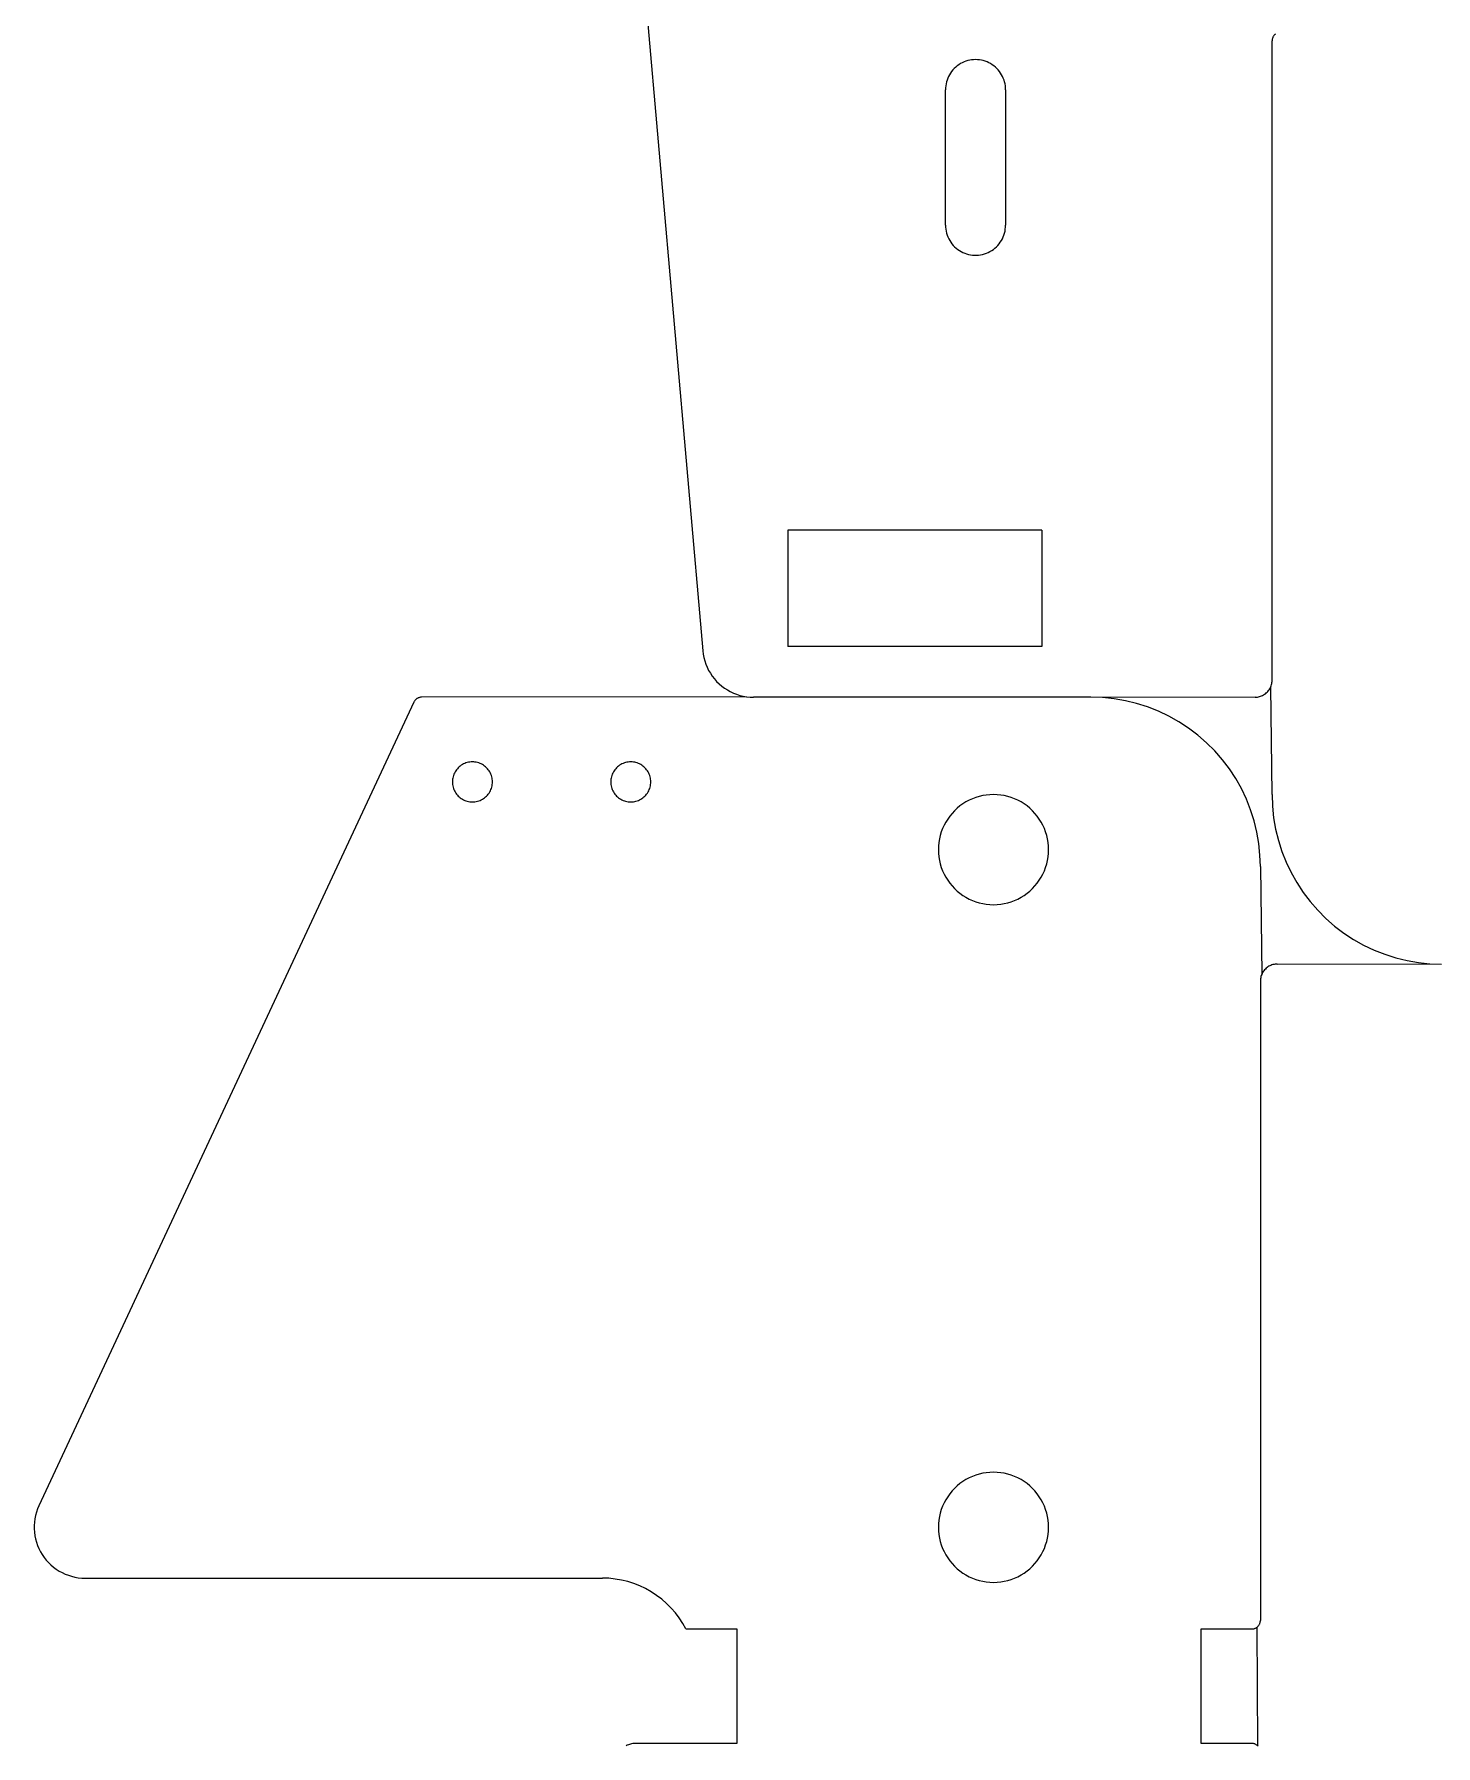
# Model space of a CAD drawing. Extents: x -22.3 to 21.7, y -13.4 to 13.4.
# Drawn here: x 11.334 to 14.59, y 5.08 to 9.058 of the extents above; entities that cross this region are included whole.
import ezdxf

# ---------------------------------------------------------------- set-up
doc = ezdxf.new("R2010")
doc.units = 0
doc.header["$MEASUREMENT"] = 0
doc.layers.get('0').update_dxf_attribs({"linetype": 'CONTINUOUS'})

msp = doc.modelspace()

# ---------------------------------------------------------------- linework, layer by layer
for p, q in [((12.7175, 9.5649), (12.8873, 7.625)), ((14.21, 9.0453), (14.2099, 9.044)), ((14.2099, 9.044), (14.2099, 9.0427)), ((14.2099, 7.5566), (14.2099, 9.0427)), ((14.2102, 9.0465), (14.21, 9.0453)), ((14.2105, 9.0478), (14.2102, 9.0465)), ((14.2114, 9.0502), (14.2105, 9.0478)), ((14.2109, 9.049), (14.2105, 9.0478)), ((14.2114, 9.0502), (14.2109, 9.049)), ((14.2119, 9.0514), (14.2114, 9.0502)), ((14.2125, 9.0525), (14.2119, 9.0514)), ((14.2132, 9.0536), (14.2125, 9.0525)), ((14.2139, 9.0547), (14.2132, 9.0536)), ((14.2147, 9.0557), (14.2139, 9.0547)), ((14.2156, 9.0566), (14.2147, 9.0557)), ((14.2166, 9.0575), (14.2156, 9.0566)), ((14.2176, 9.0583), (14.2166, 9.0575)), ((13.4859, 8.9895), (13.4821, 8.9871)), ((13.49, 8.9916), (13.4859, 8.9895)), ((13.4941, 8.9935), (13.49, 8.9916)), ((13.4984, 8.9951), (13.4941, 8.9935)), ((13.5028, 8.9965), (13.4984, 8.9951)), ((13.5073, 8.9975), (13.5028, 8.9965)), ((13.5118, 8.9982), (13.5073, 8.9975)), ((13.5163, 8.9987), (13.5118, 8.9982)), ((13.5209, 8.9988), (13.5163, 8.9987)), ((13.5255, 8.9987), (13.5209, 8.9988)), ((13.53, 8.9982), (13.5255, 8.9987)), ((13.5345, 8.9975), (13.53, 8.9982)), ((13.539, 8.9965), (13.5345, 8.9975)), ((13.5433, 8.9951), (13.539, 8.9965)), ((13.5476, 8.9935), (13.5433, 8.9951)), ((13.5518, 8.9916), (13.5476, 8.9935)), ((13.5558, 8.9895), (13.5518, 8.9916)), ((13.5597, 8.9871), (13.5558, 8.9895)), ((13.4547, 8.9514), (13.4534, 8.947)), ((13.4563, 8.9557), (13.4547, 8.9514)), ((13.4582, 8.9599), (13.4563, 8.9557)), ((13.4604, 8.9639), (13.4582, 8.9599)), ((13.4628, 8.9678), (13.4604, 8.9639)), ((13.4654, 8.9715), (13.4628, 8.9678)), ((13.4683, 8.975), (13.4654, 8.9715)), ((13.4715, 8.9784), (13.4683, 8.975)), ((13.4748, 8.9815), (13.4715, 8.9784)), ((13.4783, 8.9844), (13.4748, 8.9815)), ((13.4821, 8.9871), (13.4783, 8.9844)), ((13.5634, 8.9844), (13.5597, 8.9871)), ((13.567, 8.9815), (13.5634, 8.9844)), ((13.5703, 8.9784), (13.567, 8.9815)), ((13.5734, 8.975), (13.5703, 8.9784)), ((13.5763, 8.9715), (13.5734, 8.975)), ((13.579, 8.9678), (13.5763, 8.9715)), ((13.5814, 8.9639), (13.579, 8.9678)), ((13.5836, 8.9599), (13.5814, 8.9639)), ((13.5854, 8.9557), (13.5836, 8.9599)), ((13.5871, 8.9514), (13.5854, 8.9557)), ((13.5884, 8.947), (13.5871, 8.9514)), ((13.4512, 8.9335), (13.451, 8.929)), ((13.451, 8.614), (13.451, 8.929)), ((13.4516, 8.9381), (13.4512, 8.9335)), ((13.4523, 8.9426), (13.4516, 8.9381)), ((13.4534, 8.947), (13.4523, 8.9426)), ((13.5894, 8.9426), (13.5884, 8.947)), ((13.5902, 8.9381), (13.5894, 8.9426)), ((13.5906, 8.9335), (13.5902, 8.9381)), ((13.5908, 8.929), (13.5906, 8.9335)), ((13.5908, 8.929), (13.5908, 8.614)), ((13.451, 8.614), (13.4512, 8.6093)), ((13.4512, 8.6093), (13.4516, 8.6047)), ((13.4516, 8.6047), (13.4524, 8.6001)), ((13.4524, 8.6001), (13.4535, 8.5955)), ((13.4535, 8.5955), (13.4549, 8.5911)), ((13.5869, 8.5911), (13.5883, 8.5955)), ((13.5883, 8.5955), (13.5894, 8.6001)), ((13.5894, 8.6001), (13.5901, 8.6047)), ((13.5901, 8.6047), (13.5906, 8.6093)), ((13.5906, 8.6093), (13.5908, 8.614)), ((13.4549, 8.5911), (13.4565, 8.5867)), ((13.4565, 8.5867), (13.4585, 8.5825)), ((13.4585, 8.5825), (13.4608, 8.5784)), ((13.4608, 8.5784), (13.4633, 8.5744)), ((13.4633, 8.5744), (13.466, 8.5707)), ((13.466, 8.5707), (13.4691, 8.5671)), ((13.4691, 8.5671), (13.4723, 8.5638)), ((13.4723, 8.5638), (13.4758, 8.5606)), ((13.4758, 8.5606), (13.4794, 8.5577)), ((13.4794, 8.5577), (13.4833, 8.5551)), ((13.4833, 8.5551), (13.4873, 8.5527)), ((13.4873, 8.5527), (13.4915, 8.5506)), ((13.5503, 8.5506), (13.5545, 8.5527)), ((13.5545, 8.5527), (13.5585, 8.5551)), ((13.5585, 8.5551), (13.5623, 8.5577)), ((13.5623, 8.5577), (13.566, 8.5606)), ((13.566, 8.5606), (13.5695, 8.5638)), ((13.5695, 8.5638), (13.5727, 8.5671)), ((13.5727, 8.5671), (13.5757, 8.5707)), ((13.5757, 8.5707), (13.5785, 8.5744)), ((13.5785, 8.5744), (13.581, 8.5784)), ((13.581, 8.5784), (13.5833, 8.5825)), ((13.5833, 8.5825), (13.5852, 8.5867)), ((13.5852, 8.5867), (13.5869, 8.5911)), ((13.4915, 8.5506), (13.4958, 8.5488)), ((13.4958, 8.5488), (13.5002, 8.5473)), ((13.5002, 8.5473), (13.5047, 8.546)), ((13.5047, 8.546), (13.5093, 8.5451)), ((13.5093, 8.5451), (13.5139, 8.5445)), ((13.5139, 8.5445), (13.5186, 8.5442)), ((13.5186, 8.5442), (13.5232, 8.5442)), ((13.5232, 8.5442), (13.5279, 8.5445)), ((13.5279, 8.5445), (13.5325, 8.5451)), ((13.5325, 8.5451), (13.5371, 8.546)), ((13.5371, 8.546), (13.5416, 8.5473)), ((13.5416, 8.5473), (13.546, 8.5488)), ((13.546, 8.5488), (13.5503, 8.5506)), ((13.6751, 7.9053), (13.0845, 7.9053)), ((13.0845, 7.9053), (13.0845, 7.6353)), ((13.6751, 7.9053), (13.6751, 7.6353)), ((12.8873, 7.625), (12.8882, 7.6171)), ((12.8882, 7.6171), (12.8897, 7.6093)), ((12.8897, 7.6093), (12.8917, 7.6016)), ((12.8917, 7.6016), (12.8943, 7.5941)), ((13.6751, 7.6353), (13.0845, 7.6353)), ((12.8943, 7.5941), (12.8973, 7.5867)), ((12.8973, 7.5867), (12.9008, 7.5796)), ((12.9008, 7.5796), (12.9048, 7.5727)), ((12.9048, 7.5727), (12.9093, 7.5661)), ((12.9093, 7.5661), (12.9141, 7.5598)), ((12.9141, 7.5598), (12.9194, 7.5538)), ((12.989, 7.5183), (12.2338, 7.5172)), ((12.9194, 7.5538), (12.9251, 7.5483)), ((12.9251, 7.5483), (12.9312, 7.5431)), ((12.9312, 7.5431), (12.9376, 7.5383)), ((12.9376, 7.5383), (12.9443, 7.534)), ((12.9443, 7.534), (12.9512, 7.5301)), ((12.9512, 7.5301), (12.9584, 7.5268)), ((12.9584, 7.5268), (12.9658, 7.5239)), ((12.9658, 7.5239), (12.9734, 7.5215)), ((12.9734, 7.5215), (12.9812, 7.5196)), ((12.9812, 7.5196), (12.989, 7.5183)), ((12.989, 7.5183), (12.997, 7.5175)), ((14.1731, 7.5173), (14.1756, 7.5176)), ((14.1756, 7.5176), (14.1782, 7.518)), ((14.1782, 7.518), (14.1807, 7.5186)), ((14.1807, 7.5186), (14.1831, 7.5193)), ((14.1831, 7.5193), (14.1856, 7.5202)), ((14.1856, 7.5202), (14.1879, 7.5213)), ((14.1879, 7.5213), (14.1902, 7.5225)), ((14.1902, 7.5225), (14.1924, 7.5239)), ((14.1924, 7.5239), (14.1945, 7.5254)), ((14.1945, 7.5254), (14.1965, 7.527)), ((14.1965, 7.527), (14.1983, 7.5288)), ((14.1983, 7.5288), (14.2001, 7.5306)), ((14.2001, 7.5306), (14.2017, 7.5326)), ((14.2017, 7.5326), (14.2032, 7.5347)), ((14.2032, 7.5347), (14.2046, 7.5369)), ((14.2046, 7.5369), (14.2058, 7.5392)), ((14.2058, 7.5392), (14.2069, 7.5415)), ((14.2069, 7.5415), (14.2078, 7.5439)), ((14.2099, 7.2907), (14.2069, 7.5415)), ((14.2078, 7.5439), (14.2085, 7.5464)), ((14.2085, 7.5464), (14.2091, 7.5489)), ((14.2091, 7.5489), (14.2095, 7.5515)), ((14.2095, 7.5515), (14.2098, 7.554)), ((14.2098, 7.554), (14.2099, 7.5566)), ((12.216, 7.5059), (11.345, 5.638)), ((12.2166, 7.507), (12.216, 7.5059)), ((12.2173, 7.5082), (12.2166, 7.507)), ((12.218, 7.5092), (12.2173, 7.5082)), ((12.2188, 7.5103), (12.218, 7.5092)), ((12.2197, 7.5112), (12.2188, 7.5103)), ((12.2207, 7.5122), (12.2197, 7.5112)), ((12.2217, 7.513), (12.2207, 7.5122)), ((12.2227, 7.5138), (12.2217, 7.513)), ((12.2238, 7.5145), (12.2227, 7.5138)), ((12.225, 7.5151), (12.2238, 7.5145)), ((12.2262, 7.5157), (12.225, 7.5151)), ((12.2274, 7.5161), (12.2262, 7.5157)), ((12.2287, 7.5165), (12.2274, 7.5161)), ((12.2299, 7.5168), (12.2287, 7.5165)), ((12.2312, 7.5171), (12.2299, 7.5168)), ((12.2325, 7.5172), (12.2312, 7.5171)), ((12.2338, 7.5172), (12.2325, 7.5172)), ((12.997, 7.5175), (13.0049, 7.5172)), ((13.789, 7.5172), (13.0049, 7.5172)), ((13.8158, 7.5163), (13.789, 7.5172)), ((14.1705, 7.5172), (13.8158, 7.5163)), ((13.8426, 7.5136), (13.8158, 7.5163)), ((13.8691, 7.509), (13.8426, 7.5136)), ((13.8952, 7.5026), (13.8691, 7.509)), ((13.9208, 7.4945), (13.8952, 7.5026)), ((13.9458, 7.4846), (13.9208, 7.4945)), ((13.9701, 7.4731), (13.9458, 7.4846)), ((14.1705, 7.5172), (14.1731, 7.5173)), ((13.9935, 7.4599), (13.9701, 7.4731)), ((14.016, 7.4452), (13.9935, 7.4599)), ((14.0374, 7.4289), (14.016, 7.4452)), ((14.0577, 7.4113), (14.0374, 7.4289)), ((14.0767, 7.3922), (14.0577, 7.4113)), ((12.3261, 7.359), (12.3236, 7.3573)), ((12.3287, 7.3606), (12.3261, 7.359)), ((12.3314, 7.3621), (12.3287, 7.3606)), ((12.3342, 7.3633), (12.3314, 7.3621)), ((12.337, 7.3644), (12.3342, 7.3633)), ((12.3399, 7.3653), (12.337, 7.3644)), ((12.3429, 7.366), (12.3399, 7.3653)), ((12.3459, 7.3665), (12.3429, 7.366)), ((12.3489, 7.3668), (12.3459, 7.3665)), ((12.352, 7.3669), (12.3489, 7.3668)), ((12.355, 7.3668), (12.352, 7.3669)), ((12.358, 7.3665), (12.355, 7.3668)), ((12.361, 7.366), (12.358, 7.3665)), ((12.364, 7.3653), (12.361, 7.366)), ((12.3669, 7.3644), (12.364, 7.3653)), ((12.3698, 7.3633), (12.3669, 7.3644)), ((12.3725, 7.3621), (12.3698, 7.3633)), ((12.3752, 7.3606), (12.3725, 7.3621)), ((12.3778, 7.359), (12.3752, 7.3606)), ((12.3803, 7.3573), (12.3778, 7.359)), ((12.6941, 7.359), (12.6916, 7.3573)), ((12.6967, 7.3606), (12.6941, 7.359)), ((12.6994, 7.3621), (12.6967, 7.3606)), ((12.7022, 7.3633), (12.6994, 7.3621)), ((12.705, 7.3644), (12.7022, 7.3633)), ((12.7079, 7.3653), (12.705, 7.3644)), ((12.7109, 7.366), (12.7079, 7.3653)), ((12.7139, 7.3665), (12.7109, 7.366)), ((12.7169, 7.3668), (12.7139, 7.3665)), ((12.72, 7.3669), (12.7169, 7.3668)), ((12.723, 7.3668), (12.72, 7.3669)), ((12.726, 7.3665), (12.723, 7.3668)), ((12.729, 7.366), (12.726, 7.3665)), ((12.732, 7.3653), (12.729, 7.366)), ((12.7349, 7.3644), (12.732, 7.3653)), ((12.7378, 7.3633), (12.7349, 7.3644)), ((12.7405, 7.3621), (12.7378, 7.3633)), ((12.7432, 7.3606), (12.7405, 7.3621)), ((12.7458, 7.359), (12.7432, 7.3606)), ((12.7483, 7.3573), (12.7458, 7.359)), ((14.0944, 7.372), (14.0767, 7.3922)), ((14.1106, 7.3506), (14.0944, 7.372)), ((12.3056, 7.3234), (12.3055, 7.3204)), ((12.3055, 7.3204), (12.3056, 7.3173)), ((12.3059, 7.3264), (12.3056, 7.3234)), ((12.3063, 7.3294), (12.3059, 7.3264)), ((12.307, 7.3324), (12.3063, 7.3294)), ((12.3079, 7.3353), (12.307, 7.3324)), ((12.309, 7.3382), (12.3079, 7.3353)), ((12.3103, 7.3409), (12.309, 7.3382)), ((12.3117, 7.3436), (12.3103, 7.3409)), ((12.3133, 7.3462), (12.3117, 7.3436)), ((12.3151, 7.3487), (12.3133, 7.3462)), ((12.317, 7.351), (12.3151, 7.3487)), ((12.3191, 7.3533), (12.317, 7.351)), ((12.3213, 7.3553), (12.3191, 7.3533)), ((12.3236, 7.3573), (12.3213, 7.3553)), ((12.3826, 7.3553), (12.3803, 7.3573)), ((12.3848, 7.3533), (12.3826, 7.3553)), ((12.3869, 7.351), (12.3848, 7.3533)), ((12.3888, 7.3487), (12.3869, 7.351)), ((12.3906, 7.3462), (12.3888, 7.3487)), ((12.3922, 7.3436), (12.3906, 7.3462)), ((12.3937, 7.3409), (12.3922, 7.3436)), ((12.3949, 7.3382), (12.3937, 7.3409)), ((12.396, 7.3353), (12.3949, 7.3382)), ((12.3969, 7.3324), (12.396, 7.3353)), ((12.3976, 7.3294), (12.3969, 7.3324)), ((12.3981, 7.3264), (12.3976, 7.3294)), ((12.3984, 7.3234), (12.3981, 7.3264)), ((12.3985, 7.3204), (12.3984, 7.3234)), ((12.3984, 7.3173), (12.3985, 7.3204)), ((12.6736, 7.3234), (12.6735, 7.3204)), ((12.6735, 7.3204), (12.6736, 7.3173)), ((12.6739, 7.3264), (12.6736, 7.3234)), ((12.6743, 7.3294), (12.6739, 7.3264)), ((12.675, 7.3324), (12.6743, 7.3294)), ((12.6759, 7.3353), (12.675, 7.3324)), ((12.677, 7.3382), (12.6759, 7.3353)), ((12.6783, 7.3409), (12.677, 7.3382)), ((12.6797, 7.3436), (12.6783, 7.3409)), ((12.6813, 7.3462), (12.6797, 7.3436)), ((12.6831, 7.3487), (12.6813, 7.3462)), ((12.685, 7.351), (12.6831, 7.3487)), ((12.6871, 7.3533), (12.685, 7.351)), ((12.6893, 7.3553), (12.6871, 7.3533)), ((12.6916, 7.3573), (12.6893, 7.3553)), ((12.7506, 7.3553), (12.7483, 7.3573)), ((12.7528, 7.3533), (12.7506, 7.3553)), ((12.7549, 7.351), (12.7528, 7.3533)), ((12.7568, 7.3487), (12.7549, 7.351)), ((12.7586, 7.3462), (12.7568, 7.3487)), ((12.7602, 7.3436), (12.7586, 7.3462)), ((12.7617, 7.3409), (12.7602, 7.3436)), ((12.7629, 7.3382), (12.7617, 7.3409)), ((12.764, 7.3353), (12.7629, 7.3382)), ((12.7649, 7.3324), (12.764, 7.3353)), ((12.7656, 7.3294), (12.7649, 7.3324)), ((12.7661, 7.3264), (12.7656, 7.3294)), ((12.7664, 7.3234), (12.7661, 7.3264)), ((12.7665, 7.3204), (12.7664, 7.3234)), ((12.7664, 7.3173), (12.7665, 7.3204)), ((14.1253, 7.3281), (14.1106, 7.3506)), ((14.1385, 7.3047), (14.1253, 7.3281)), ((12.3056, 7.3173), (12.3059, 7.3143)), ((12.3059, 7.3143), (12.3063, 7.3113)), ((12.3063, 7.3113), (12.307, 7.3083)), ((12.307, 7.3083), (12.3079, 7.3054)), ((12.3079, 7.3054), (12.309, 7.3026)), ((12.309, 7.3026), (12.3103, 7.2998)), ((12.3103, 7.2998), (12.3117, 7.2971)), ((12.3117, 7.2971), (12.3133, 7.2945)), ((12.3133, 7.2945), (12.3151, 7.2921)), ((12.3151, 7.2921), (12.317, 7.2897)), ((12.317, 7.2897), (12.3191, 7.2875)), ((12.3191, 7.2875), (12.3213, 7.2854)), ((12.3213, 7.2854), (12.3236, 7.2835)), ((12.3236, 7.2835), (12.3261, 7.2817)), ((12.3261, 7.2817), (12.3287, 7.2801)), ((12.3287, 7.2801), (12.3314, 7.2787)), ((12.3725, 7.2787), (12.3752, 7.2801)), ((12.3752, 7.2801), (12.3778, 7.2817)), ((12.3778, 7.2817), (12.3803, 7.2835)), ((12.3803, 7.2835), (12.3826, 7.2854)), ((12.3826, 7.2854), (12.3848, 7.2875)), ((12.3848, 7.2875), (12.3869, 7.2897)), ((12.3869, 7.2897), (12.3888, 7.2921)), ((12.3888, 7.2921), (12.3906, 7.2945)), ((12.3906, 7.2945), (12.3922, 7.2971)), ((12.3922, 7.2971), (12.3937, 7.2998)), ((12.3937, 7.2998), (12.3949, 7.3026)), ((12.3949, 7.3026), (12.396, 7.3054)), ((12.396, 7.3054), (12.3969, 7.3083)), ((12.3969, 7.3083), (12.3976, 7.3113)), ((12.3976, 7.3113), (12.3981, 7.3143)), ((12.3981, 7.3143), (12.3984, 7.3173)), ((12.6736, 7.3173), (12.6739, 7.3143)), ((12.6739, 7.3143), (12.6743, 7.3113)), ((12.6743, 7.3113), (12.675, 7.3083)), ((12.675, 7.3083), (12.6759, 7.3054)), ((12.6759, 7.3054), (12.677, 7.3026)), ((12.677, 7.3026), (12.6783, 7.2998)), ((12.6783, 7.2998), (12.6797, 7.2971)), ((12.6797, 7.2971), (12.6813, 7.2945)), ((12.6813, 7.2945), (12.6831, 7.2921)), ((12.6831, 7.2921), (12.685, 7.2897)), ((12.685, 7.2897), (12.6871, 7.2875)), ((12.6871, 7.2875), (12.6893, 7.2854)), ((12.6893, 7.2854), (12.6916, 7.2835)), ((12.6916, 7.2835), (12.6941, 7.2817)), ((12.6941, 7.2817), (12.6967, 7.2801)), ((12.6967, 7.2801), (12.6994, 7.2787)), ((12.7405, 7.2787), (12.7432, 7.2801)), ((12.7432, 7.2801), (12.7458, 7.2817)), ((12.7458, 7.2817), (12.7483, 7.2835)), ((12.7483, 7.2835), (12.7506, 7.2854)), ((12.7506, 7.2854), (12.7528, 7.2875)), ((12.7528, 7.2875), (12.7549, 7.2897)), ((12.7549, 7.2897), (12.7568, 7.2921)), ((12.7568, 7.2921), (12.7586, 7.2945)), ((12.7586, 7.2945), (12.7602, 7.2971)), ((12.7602, 7.2971), (12.7617, 7.2998)), ((12.7617, 7.2998), (12.7629, 7.3026)), ((12.7629, 7.3026), (12.764, 7.3054)), ((12.764, 7.3054), (12.7649, 7.3083)), ((12.7649, 7.3083), (12.7656, 7.3113)), ((12.7656, 7.3113), (12.7661, 7.3143)), ((12.7661, 7.3143), (12.7664, 7.3173)), ((13.5136, 7.2811), (13.506, 7.2777)), ((13.5215, 7.2841), (13.5136, 7.2811)), ((13.5295, 7.2865), (13.5215, 7.2841)), ((13.5376, 7.2884), (13.5295, 7.2865)), ((13.5459, 7.2898), (13.5376, 7.2884)), ((13.5542, 7.2906), (13.5459, 7.2898)), ((13.5626, 7.2908), (13.5542, 7.2906)), ((13.571, 7.2906), (13.5626, 7.2908)), ((13.5793, 7.2898), (13.571, 7.2906)), ((13.5875, 7.2884), (13.5793, 7.2898)), ((13.5957, 7.2865), (13.5875, 7.2884)), ((13.6037, 7.2841), (13.5957, 7.2865)), ((13.6116, 7.2811), (13.6037, 7.2841)), ((13.6192, 7.2777), (13.6116, 7.2811)), ((14.1501, 7.2804), (14.1385, 7.3047)), ((14.1599, 7.2554), (14.1501, 7.2804)), ((14.2099, 7.2907), (14.2108, 7.2639)), ((12.3314, 7.2787), (12.3342, 7.2774)), ((12.3342, 7.2774), (12.337, 7.2763)), ((12.337, 7.2763), (12.3399, 7.2755)), ((12.3399, 7.2755), (12.3429, 7.2748)), ((12.3429, 7.2748), (12.3459, 7.2743)), ((12.3459, 7.2743), (12.3489, 7.274)), ((12.3489, 7.274), (12.352, 7.2739)), ((12.352, 7.2739), (12.355, 7.274)), ((12.355, 7.274), (12.358, 7.2743)), ((12.358, 7.2743), (12.361, 7.2748)), ((12.361, 7.2748), (12.364, 7.2755)), ((12.364, 7.2755), (12.3669, 7.2763)), ((12.3669, 7.2763), (12.3698, 7.2774)), ((12.3698, 7.2774), (12.3725, 7.2787)), ((12.6994, 7.2787), (12.7022, 7.2774)), ((12.7022, 7.2774), (12.705, 7.2763)), ((12.705, 7.2763), (12.7079, 7.2755)), ((12.7079, 7.2755), (12.7109, 7.2748)), ((12.7109, 7.2748), (12.7139, 7.2743)), ((12.7139, 7.2743), (12.7169, 7.274)), ((12.7169, 7.274), (12.72, 7.2739)), ((12.72, 7.2739), (12.723, 7.274)), ((12.723, 7.274), (12.726, 7.2743)), ((12.726, 7.2743), (12.729, 7.2748)), ((12.729, 7.2748), (12.732, 7.2755)), ((12.732, 7.2755), (12.7349, 7.2763)), ((12.7349, 7.2763), (12.7378, 7.2774)), ((12.7378, 7.2774), (12.7405, 7.2787)), ((13.4611, 7.2408), (13.4562, 7.234)), ((13.4664, 7.2473), (13.4611, 7.2408)), ((13.4721, 7.2534), (13.4664, 7.2473)), ((13.4782, 7.2591), (13.4721, 7.2534)), ((13.4847, 7.2644), (13.4782, 7.2591)), ((13.4915, 7.2693), (13.4847, 7.2644)), ((13.4986, 7.2737), (13.4915, 7.2693)), ((13.506, 7.2777), (13.4986, 7.2737)), ((13.6266, 7.2737), (13.6192, 7.2777)), ((13.6337, 7.2693), (13.6266, 7.2737)), ((13.6405, 7.2644), (13.6337, 7.2693)), ((13.647, 7.2591), (13.6405, 7.2644)), ((13.6531, 7.2534), (13.647, 7.2591)), ((13.6588, 7.2473), (13.6531, 7.2534)), ((13.6641, 7.2408), (13.6588, 7.2473)), ((13.669, 7.234), (13.6641, 7.2408)), ((14.1681, 7.2297), (14.1599, 7.2554)), ((14.2108, 7.2639), (14.2135, 7.2371)), ((13.4414, 7.204), (13.439, 7.196)), ((13.4444, 7.2119), (13.4414, 7.204)), ((13.4478, 7.2195), (13.4444, 7.2119)), ((13.4518, 7.2269), (13.4478, 7.2195)), ((13.4562, 7.234), (13.4518, 7.2269)), ((13.6734, 7.2269), (13.669, 7.234)), ((13.6773, 7.2195), (13.6734, 7.2269)), ((13.6808, 7.2119), (13.6773, 7.2195)), ((13.6837, 7.204), (13.6808, 7.2119)), ((13.6862, 7.196), (13.6837, 7.204)), ((14.1744, 7.2036), (14.1681, 7.2297)), ((14.179, 7.1771), (14.1744, 7.2036)), ((14.2135, 7.2371), (14.2181, 7.2106)), ((14.2181, 7.2106), (14.2245, 7.1845)), ((13.4349, 7.1713), (13.4346, 7.1629)), ((13.4346, 7.1629), (13.4349, 7.1545)), ((13.4357, 7.1796), (13.4349, 7.1713)), ((13.4371, 7.1879), (13.4357, 7.1796)), ((13.439, 7.196), (13.4371, 7.1879)), ((13.6881, 7.1879), (13.6862, 7.196)), ((13.6894, 7.1796), (13.6881, 7.1879)), ((13.6903, 7.1713), (13.6894, 7.1796)), ((13.6905, 7.1629), (13.6903, 7.1713)), ((13.6903, 7.1545), (13.6905, 7.1629)), ((14.1817, 7.1504), (14.179, 7.1771)), ((14.2245, 7.1845), (14.2326, 7.1589)), ((13.4349, 7.1545), (13.4357, 7.1462)), ((13.4357, 7.1462), (13.4371, 7.1379)), ((13.4371, 7.1379), (13.439, 7.1298)), ((13.439, 7.1298), (13.4414, 7.1218)), ((13.4414, 7.1218), (13.4444, 7.1139)), ((13.6808, 7.1139), (13.6837, 7.1218)), ((13.6837, 7.1218), (13.6862, 7.1298)), ((13.6862, 7.1298), (13.6881, 7.1379)), ((13.6881, 7.1379), (13.6894, 7.1462)), ((13.6894, 7.1462), (13.6903, 7.1545)), ((14.1827, 7.1235), (14.1817, 7.1504)), ((14.1827, 7.1235), (14.1857, 6.8727)), ((14.2326, 7.1589), (14.2425, 7.1339)), ((14.2425, 7.1339), (14.254, 7.1096)), ((13.4444, 7.1139), (13.4478, 7.1063)), ((13.4478, 7.1063), (13.4518, 7.0989)), ((13.4518, 7.0989), (13.4562, 7.0918)), ((13.4562, 7.0918), (13.4611, 7.085)), ((13.4611, 7.085), (13.4664, 7.0785)), ((13.6588, 7.0785), (13.6641, 7.085)), ((13.6641, 7.085), (13.669, 7.0918)), ((13.669, 7.0918), (13.6734, 7.0989)), ((13.6734, 7.0989), (13.6773, 7.1063)), ((13.6773, 7.1063), (13.6808, 7.1139)), ((14.254, 7.1096), (14.2672, 7.0862)), ((14.2672, 7.0862), (14.2819, 7.0637)), ((13.4664, 7.0785), (13.4721, 7.0724)), ((13.4721, 7.0724), (13.4782, 7.0667)), ((13.4782, 7.0667), (13.4847, 7.0614)), ((13.4847, 7.0614), (13.4915, 7.0565)), ((13.4915, 7.0565), (13.4986, 7.0521)), ((13.4986, 7.0521), (13.506, 7.0481)), ((13.506, 7.0481), (13.5136, 7.0447)), ((13.5136, 7.0447), (13.5215, 7.0417)), ((13.5215, 7.0417), (13.5295, 7.0393)), ((13.5957, 7.0393), (13.6037, 7.0417)), ((13.6037, 7.0417), (13.6116, 7.0447)), ((13.6116, 7.0447), (13.6192, 7.0481)), ((13.6192, 7.0481), (13.6266, 7.0521)), ((13.6266, 7.0521), (13.6337, 7.0565)), ((13.6337, 7.0565), (13.6405, 7.0614)), ((13.6405, 7.0614), (13.647, 7.0667)), ((13.647, 7.0667), (13.6531, 7.0724)), ((13.6531, 7.0724), (13.6588, 7.0785)), ((14.2819, 7.0637), (14.2982, 7.0423)), ((14.2982, 7.0423), (14.3158, 7.022)), ((13.5295, 7.0393), (13.5376, 7.0374)), ((13.5376, 7.0374), (13.5459, 7.036)), ((13.5459, 7.036), (13.5542, 7.0352)), ((13.5542, 7.0352), (13.5626, 7.0349)), ((13.5626, 7.0349), (13.571, 7.0352)), ((13.571, 7.0352), (13.5793, 7.036)), ((13.5793, 7.036), (13.5875, 7.0374)), ((13.5875, 7.0374), (13.5957, 7.0393)), ((14.3158, 7.022), (14.3348, 7.003)), ((14.3348, 7.003), (14.3551, 6.9853)), ((14.3551, 6.9853), (14.3765, 6.9691)), ((14.3765, 6.9691), (14.399, 6.9543)), ((14.399, 6.9543), (14.4224, 6.9412)), ((14.4224, 6.9412), (14.4467, 6.9296)), ((14.4467, 6.9296), (14.4717, 6.9198)), ((14.1908, 6.8816), (14.1893, 6.8795)), ((14.1924, 6.8836), (14.1908, 6.8816)), ((14.1942, 6.8855), (14.1924, 6.8836)), ((14.1961, 6.8873), (14.1942, 6.8855)), ((14.1981, 6.8889), (14.1961, 6.8873)), ((14.2002, 6.8904), (14.1981, 6.8889)), ((14.2023, 6.8918), (14.2002, 6.8904)), ((14.2046, 6.893), (14.2023, 6.8918)), ((14.207, 6.894), (14.2046, 6.893)), ((14.2094, 6.8949), (14.207, 6.894)), ((14.2118, 6.8957), (14.2094, 6.8949)), ((14.2144, 6.8963), (14.2118, 6.8957)), ((14.2169, 6.8967), (14.2144, 6.8963)), ((14.2195, 6.8969), (14.2169, 6.8967)), ((14.222, 6.897), (14.2195, 6.8969)), ((14.222, 6.897), (14.5767, 6.8979)), ((14.4717, 6.9198), (14.4973, 6.9116)), ((14.4973, 6.9116), (14.5235, 6.9053)), ((14.5235, 6.9053), (14.55, 6.9007)), ((14.55, 6.9007), (14.5767, 6.8979)), ((14.5767, 6.8979), (14.6036, 6.897)), ((14.183, 6.8628), (14.1827, 6.8602)), ((14.1827, 6.8602), (14.1827, 6.8577)), ((14.1827, 6.8577), (14.1827, 5.3716)), ((14.1834, 6.8653), (14.183, 6.8628)), ((14.184, 6.8678), (14.1834, 6.8653)), ((14.1848, 6.8703), (14.184, 6.8678)), ((14.1857, 6.8727), (14.1848, 6.8703)), ((14.1867, 6.8751), (14.1857, 6.8727)), ((14.1879, 6.8773), (14.1867, 6.8751)), ((14.1893, 6.8795), (14.1879, 6.8773)), ((13.4847, 5.6896), (13.4782, 5.6843)), ((13.4915, 5.6945), (13.4847, 5.6896)), ((13.4986, 5.6989), (13.4915, 5.6945)), ((13.506, 5.7028), (13.4986, 5.6989)), ((13.5136, 5.7063), (13.506, 5.7028)), ((13.5215, 5.7093), (13.5136, 5.7063)), ((13.5295, 5.7117), (13.5215, 5.7093)), ((13.5376, 5.7136), (13.5295, 5.7117)), ((13.5459, 5.715), (13.5376, 5.7136)), ((13.5542, 5.7158), (13.5459, 5.715)), ((13.5626, 5.716), (13.5542, 5.7158)), ((13.571, 5.7158), (13.5626, 5.716)), ((13.5793, 5.715), (13.571, 5.7158)), ((13.5875, 5.7136), (13.5793, 5.715)), ((13.5957, 5.7117), (13.5875, 5.7136)), ((13.6037, 5.7093), (13.5957, 5.7117)), ((13.6116, 5.7063), (13.6037, 5.7093)), ((13.6192, 5.7028), (13.6116, 5.7063)), ((13.6266, 5.6989), (13.6192, 5.7028)), ((13.6337, 5.6945), (13.6266, 5.6989)), ((13.6405, 5.6896), (13.6337, 5.6945)), ((13.647, 5.6843), (13.6405, 5.6896)), ((13.4518, 5.6521), (13.4478, 5.6447)), ((13.4562, 5.6592), (13.4518, 5.6521)), ((13.4611, 5.666), (13.4562, 5.6592)), ((13.4664, 5.6725), (13.4611, 5.666)), ((13.4721, 5.6786), (13.4664, 5.6725)), ((13.4782, 5.6843), (13.4721, 5.6786)), ((13.6531, 5.6786), (13.647, 5.6843)), ((13.6588, 5.6725), (13.6531, 5.6786)), ((13.6641, 5.666), (13.6588, 5.6725)), ((13.669, 5.6592), (13.6641, 5.666)), ((13.6734, 5.6521), (13.669, 5.6592)), ((13.6773, 5.6447), (13.6734, 5.6521)), ((11.3372, 5.6157), (11.3356, 5.6079)), ((11.3393, 5.6233), (11.3372, 5.6157)), ((11.3419, 5.6307), (11.3393, 5.6233)), ((11.345, 5.638), (11.3419, 5.6307)), ((13.4371, 5.6131), (13.4357, 5.6048)), ((13.439, 5.6212), (13.4371, 5.6131)), ((13.4414, 5.6292), (13.439, 5.6212)), ((13.4444, 5.6371), (13.4414, 5.6292)), ((13.4478, 5.6447), (13.4444, 5.6371)), ((13.6808, 5.6371), (13.6773, 5.6447)), ((13.6837, 5.6292), (13.6808, 5.6371)), ((13.6862, 5.6212), (13.6837, 5.6292)), ((13.6881, 5.6131), (13.6862, 5.6212)), ((13.6894, 5.6048), (13.6881, 5.6131)), ((11.3346, 5.6001), (11.334, 5.5922)), ((11.334, 5.5922), (11.334, 5.5843)), ((11.334, 5.5843), (11.3345, 5.5764)), ((11.3345, 5.5764), (11.3356, 5.5686)), ((11.3356, 5.6079), (11.3346, 5.6001)), ((11.3356, 5.5686), (11.3371, 5.5609)), ((13.4349, 5.5965), (13.4346, 5.5881)), ((13.4346, 5.5881), (13.4349, 5.5797)), ((13.4357, 5.6048), (13.4349, 5.5965)), ((13.4349, 5.5797), (13.4357, 5.5714)), ((13.4357, 5.5714), (13.4371, 5.5631)), ((13.6881, 5.5631), (13.6894, 5.5714)), ((13.6903, 5.5965), (13.6894, 5.6048)), ((13.6894, 5.5714), (13.6903, 5.5797)), ((13.6905, 5.5881), (13.6903, 5.5965)), ((13.6903, 5.5797), (13.6905, 5.5881)), ((11.3371, 5.5609), (11.3392, 5.5532)), ((11.3392, 5.5532), (11.3418, 5.5458)), ((11.3418, 5.5458), (11.3449, 5.5385)), ((11.3449, 5.5385), (11.3484, 5.5314)), ((11.3484, 5.5314), (11.3524, 5.5246)), ((13.4371, 5.5631), (13.439, 5.555)), ((13.439, 5.555), (13.4414, 5.547)), ((13.4414, 5.547), (13.4444, 5.5391)), ((13.4444, 5.5391), (13.4478, 5.5315)), ((13.4478, 5.5315), (13.4518, 5.5241)), ((13.6734, 5.5241), (13.6773, 5.5315)), ((13.6773, 5.5315), (13.6808, 5.5391)), ((13.6808, 5.5391), (13.6837, 5.547)), ((13.6837, 5.547), (13.6862, 5.555)), ((13.6862, 5.555), (13.6881, 5.5631)), ((11.3524, 5.5246), (11.3569, 5.5181)), ((11.3569, 5.5181), (11.3618, 5.5119)), ((11.3618, 5.5119), (11.3671, 5.506)), ((11.3671, 5.506), (11.3728, 5.5005)), ((11.3728, 5.5005), (11.3788, 5.4954)), ((11.3788, 5.4954), (11.3852, 5.4908)), ((11.3852, 5.4908), (11.3918, 5.4865)), ((13.4518, 5.5241), (13.4562, 5.517)), ((13.4562, 5.517), (13.4611, 5.5102)), ((13.4611, 5.5102), (13.4664, 5.5037)), ((13.4664, 5.5037), (13.4721, 5.4976)), ((13.4721, 5.4976), (13.4782, 5.4919)), ((13.4782, 5.4919), (13.4847, 5.4866)), ((13.6405, 5.4866), (13.647, 5.4919)), ((13.647, 5.4919), (13.6531, 5.4976)), ((13.6531, 5.4976), (13.6588, 5.5037)), ((13.6588, 5.5037), (13.6641, 5.5102)), ((13.6641, 5.5102), (13.669, 5.517)), ((13.669, 5.517), (13.6734, 5.5241)), ((11.3918, 5.4865), (11.3987, 5.4827)), ((11.3987, 5.4827), (11.4059, 5.4794)), ((11.4059, 5.4794), (11.4133, 5.4765)), ((11.4133, 5.4765), (11.4208, 5.4742)), ((11.4208, 5.4742), (11.4285, 5.4724)), ((11.4285, 5.4724), (11.4363, 5.471)), ((11.4363, 5.471), (11.4442, 5.4702)), ((11.4442, 5.4702), (11.4521, 5.47)), ((11.4521, 5.47), (12.6539, 5.47)), ((12.6688, 5.4695), (12.6539, 5.47)), ((12.6837, 5.4679), (12.6688, 5.4695)), ((12.6984, 5.4654), (12.6837, 5.4679)), ((12.7129, 5.4619), (12.6984, 5.4654)), ((12.7271, 5.4574), (12.7129, 5.4619)), ((12.741, 5.4519), (12.7271, 5.4574)), ((12.7545, 5.4455), (12.741, 5.4519)), ((13.4847, 5.4866), (13.4915, 5.4817)), ((13.4915, 5.4817), (13.4986, 5.4773)), ((13.4986, 5.4773), (13.506, 5.4733)), ((13.506, 5.4733), (13.5136, 5.4699)), ((13.5136, 5.4699), (13.5215, 5.4669)), ((13.5215, 5.4669), (13.5295, 5.4645)), ((13.5295, 5.4645), (13.5376, 5.4626)), ((13.5376, 5.4626), (13.5459, 5.4612)), ((13.5459, 5.4612), (13.5542, 5.4604)), ((13.5542, 5.4604), (13.5626, 5.4601)), ((13.5626, 5.4601), (13.571, 5.4604)), ((13.571, 5.4604), (13.5793, 5.4612)), ((13.5793, 5.4612), (13.5875, 5.4626)), ((13.5875, 5.4626), (13.5957, 5.4645)), ((13.5957, 5.4645), (13.6037, 5.4669)), ((13.6037, 5.4669), (13.6116, 5.4699)), ((13.6116, 5.4699), (13.6192, 5.4733)), ((13.6192, 5.4733), (13.6266, 5.4773)), ((13.6266, 5.4773), (13.6337, 5.4817)), ((13.6337, 5.4817), (13.6405, 5.4866)), ((12.7675, 5.4381), (12.7545, 5.4455)), ((12.78, 5.4299), (12.7675, 5.4381)), ((12.7919, 5.4209), (12.78, 5.4299)), ((12.8031, 5.4111), (12.7919, 5.4209)), ((12.8137, 5.4005), (12.8031, 5.4111)), ((12.8235, 5.3893), (12.8137, 5.4005)), ((12.8325, 5.3774), (12.8235, 5.3893)), ((12.8407, 5.3649), (12.8325, 5.3774)), ((14.1825, 5.369), (14.1826, 5.3703)), ((14.1826, 5.3703), (14.1827, 5.3716)), ((12.848, 5.3519), (12.8407, 5.3649)), ((12.848, 5.3519), (12.9661, 5.3519)), ((12.9661, 5.3519), (12.9661, 5.0857)), ((14.0449, 5.0857), (14.0449, 5.3519)), ((14.0449, 5.3519), (14.163, 5.3519)), ((14.163, 5.3519), (14.1643, 5.3519)), ((14.1643, 5.3519), (14.1655, 5.352)), ((14.1655, 5.352), (14.1668, 5.3523)), ((14.1668, 5.3523), (14.1681, 5.3525)), ((14.1681, 5.3525), (14.1693, 5.3529)), ((14.1693, 5.3529), (14.1705, 5.3534)), ((14.1705, 5.3534), (14.1717, 5.3539)), ((14.1717, 5.3539), (14.1728, 5.3545)), ((14.1728, 5.3545), (14.1739, 5.3552)), ((14.1739, 5.3552), (14.175, 5.3559)), ((14.175, 5.3559), (14.176, 5.3568)), ((14.1764, 5.0804), (14.175, 5.3559)), ((14.176, 5.3568), (14.1769, 5.3576)), ((14.1769, 5.3576), (14.1778, 5.3586)), ((14.1778, 5.3586), (14.1786, 5.3596)), ((14.1786, 5.3596), (14.1793, 5.3606)), ((14.1793, 5.3606), (14.18, 5.3617)), ((14.18, 5.3617), (14.1806, 5.3629)), ((14.1806, 5.3629), (14.1812, 5.364)), ((14.1812, 5.364), (14.1816, 5.3652)), ((14.1816, 5.3652), (14.182, 5.3665)), ((14.182, 5.3665), (14.1823, 5.3677)), ((14.1823, 5.3677), (14.1825, 5.369)), ((12.7119, 5.0816), (12.7096, 5.0803)), ((12.7143, 5.0827), (12.7119, 5.0816)), ((12.7167, 5.0836), (12.7143, 5.0827)), ((12.7192, 5.0844), (12.7167, 5.0836)), ((12.7218, 5.085), (12.7192, 5.0844)), ((12.7244, 5.0854), (12.7218, 5.085)), ((12.727, 5.0856), (12.7244, 5.0854)), ((12.7296, 5.0857), (12.727, 5.0856)), ((12.9661, 5.0857), (12.7296, 5.0857)), ((14.163, 5.0857), (14.0449, 5.0857)), ((14.1643, 5.0857), (14.163, 5.0857)), ((14.1657, 5.0855), (14.1643, 5.0857)), ((14.167, 5.0853), (14.1657, 5.0855)), ((14.1683, 5.085), (14.167, 5.0853)), ((14.1696, 5.0846), (14.1683, 5.085)), ((14.1708, 5.0841), (14.1696, 5.0846)), ((14.172, 5.0835), (14.1708, 5.0841)), ((14.1732, 5.0829), (14.172, 5.0835)), ((14.1743, 5.0821), (14.1732, 5.0829)), ((14.1754, 5.0813), (14.1743, 5.0821)), ((14.1764, 5.0804), (14.1754, 5.0813)), ((14.1774, 5.0795), (14.1764, 5.0804))]:
    msp.add_line(p, q)

doc.saveas('drawing.dxf')
